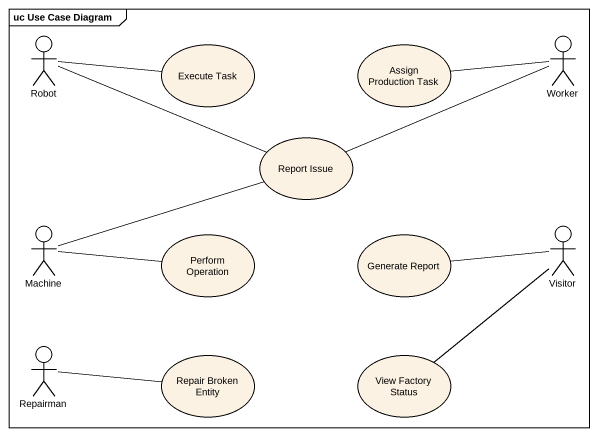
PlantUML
@startuml
mainframe uc Use Case Diagram
actor Robot
usecase "Execute Task" as Execute_Task
usecase "Assign Production Task" as Assign_Production_Task
actor Worker
usecase "Report Issue" as Report_Issue
actor Machine
usecase "Perform Operation" as Perform_Operation
usecase "Generate Report" as Generate_Report
actor Visitor
actor Repairman
usecase "Repair Broken Entity" as Repair_Broken_Entity
usecase "View Factory Status" as View_Factory_Status
Robot -right- Execute_Task
Robot -right- Report_Issue
Worker -left- Assign_Production_Task
Worker -left- Report_Issue
Machine -right- Report_Issue
Machine -right- Perform_Operation
Visitor -left- Generate_Report
Visitor -- View_Factory_Status
Repairman -right- Repair_Broken_Entity
@enduml
